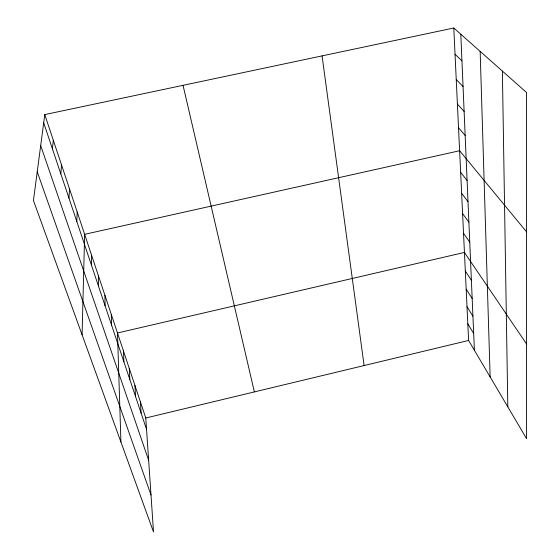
<?xml version="1.0" encoding="UTF-8"?>
<svg xmlns="http://www.w3.org/2000/svg" width="560" height="560" viewBox="0 0 560 560"><rect width="100%" height="100%" fill="white"/><g stroke="black" fill="none" stroke-linecap="round" stroke-linejoin="round"><path stroke-width="0.84" d="M91.504 265.3L91.616 255.304M82.082 334.803L84.637 234.325L459.613 150.738L526.554 231.854M76.804 221.501L77.203 211.988M68.964 198.121L69.51 188.895M60.837 173.915L61.558 164.99M52.423 148.827L53.319 140.245M44.779 114.604L33.439 200.508L153.517 532L145.775 417.998L44.779 114.604L453.796 28L526.561 92.526L526.547 438.613L468.608 340.452L453.796 28M145.775 417.998L468.608 340.452M455.035 54.229L461.951 60.844M456.239 79.569L463.057 86.555M457.401 104.076L464.121 111.398M458.528 127.785L465.157 135.422M460.635 172.319L467.096 180.509M461.629 193.256L468.006 201.684M462.595 213.563L468.895 222.222M463.526 233.282L469.749 242.144M526.554 343.945L464.436 252.434L117.481 332.983L120.925 442.015M465.318 271.04L471.387 280.266M466.172 289.121L472.171 298.515M467.012 306.705L472.934 316.246M467.817 323.806L473.676 333.494M37.233 171.815L151.004 495.019M40.691 145.572L148.645 460.257M43.694 122.822L146.545 429.345M183.043 85.33L254.373 391.916M322.07 55.888L364.112 365.554M140.434 401.947L141.127 413.196M134.939 385.441L135.555 396.578M129.29 368.459L129.815 379.477M460.803 34.216L474.397 350.266M123.466 350.98L123.907 361.865M480.151 51.373L490.147 376.943M111.307 314.44L111.538 325.017M502.376 71.078L507.815 406.868M104.944 295.337L105.07 305.732M98.385 275.632L98.392 285.838"/></g></svg>
